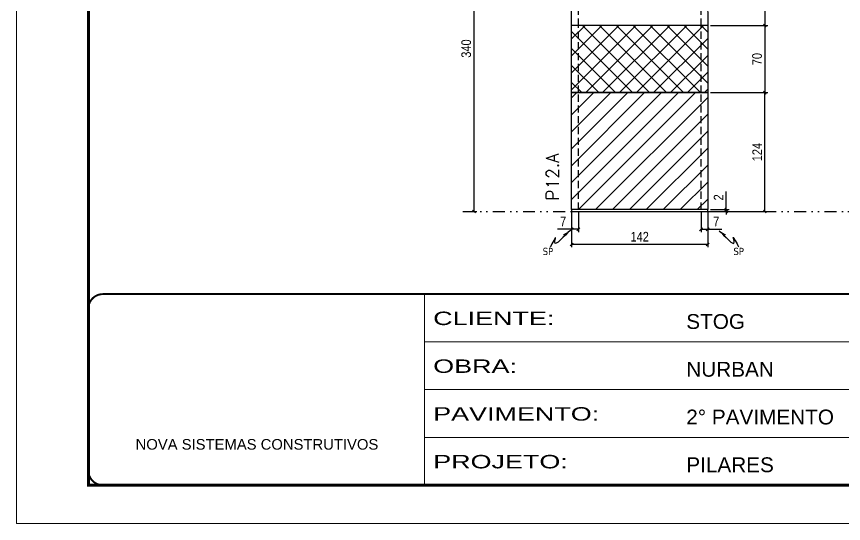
# Model space of a CAD drawing. Extents: x 2201 to 8455, y 252 to 7045.
# Drawn here: x 6970 to 7833, y 2549 to 3078 of the extents above; entities that cross this region are included whole.
import ezdxf

# ---------------------------------------------------------------- set-up
doc = ezdxf.new("R2010")
doc.units = 0
for name, pattern in [('CONTINUO', [0]), ('DASHED', [0.75, 0.5, -0.25]), ('DIVIDE2', [0.625, 0.25, -0.125, 0, -0.125, 0, -0.125]), ('HIDDEN', [0.375, 0.25, -0.125])]:
    doc.linetypes.add(name, pattern=pattern)
for name, color, linetype in [('COTA', 241, 'Continuous'), ('Nível', 160, 'Continuous'), ('Painéis', 200, 'Continuous'), ('Sarrafo de Pressão', 42, 'HIDDEN'), ('texto', 7, 'Continuous')]:
    doc.layers.add(name, color=color, linetype=linetype)
for name, color, linetype, lineweight in [('Folhas', 255, 'Continuous', 9), ('Hachura', 251, 'Continuous', 9), ('SARRAFO DE PRESSAO', 251, 'DASHED', 9), ('Texto Seção', 7, 'Continuous', 15)]:
    doc.layers.add(name, color=color, linetype=linetype, lineweight=lineweight)
doc.styles.add('ARIAL', font='arial.ttf')
doc.styles.add('COTA TECNICA', font='techl___.ttf', dxfattribs={"height": 10})
doc.styles.add('COTA TECNICA-50', font='techl___.ttf', dxfattribs={"height": 10})
doc.styles.add('REGUA-120', font='ROMANS.shx', dxfattribs={"height": 15})
doc.styles.get("Standard").update_dxf_attribs({"font": 'arial.ttf'})
doc.styles.add('Tecnologia', font='')
doc.styles.get('Tecnologia').set_extended_font_data('Forgotten Futurist')
doc.dimstyles.new('COTA PAINEL-50', dxfattribs={"dimtxt": 10, "dimasz": 3, "dimexe": 3, "dimexo": 3, "dimgap": 3, "dimtad": 1, "dimdec": 1, "dimzin": 12, "dimdsep": 46, "dimtxsty": 'COTA TECNICA-50', "dimblk1": 'OBLIQUE', "dimblk2": 'OBLIQUE', "dimsah": 1, "dimcen": 0.9, "dimclrd": 4, "dimclre": 4, "dimclrt": 240, "dimadec": 1, "dimazin": 3, "dimtfac": 1, "dimtdec": 1, "dimtmove": 0, "dimatfit": 3, "dimfxl": 1, "dimtolj": 1, "dimtzin": 12, "dimarcsym": 0})
doc.dimstyles.new('PAINEL', dxfattribs={"dimtxt": 10, "dimasz": 3, "dimexe": 3, "dimexo": 3, "dimgap": 3, "dimtad": 1, "dimdec": 1, "dimzin": 12, "dimdsep": 46, "dimtxsty": 'COTA TECNICA', "dimblk1": 'OBLIQUE', "dimblk2": 'OBLIQUE', "dimsah": 1, "dimcen": 0.9, "dimclrd": 4, "dimclre": 4, "dimclrt": 240, "dimadec": 1, "dimazin": 3, "dimtfac": 1, "dimtdec": 1, "dimtmove": 0, "dimatfit": 3, "dimfxl": 1, "dimtolj": 1, "dimtzin": 12, "dimarcsym": 0})
doc.dimstyles.get("Standard").update_dxf_attribs({"dimtxt": 0.18, "dimasz": 0.18, "dimexe": 0.18, "dimexo": 0.0625, "dimgap": 0.09, "dimtad": 0, "dimtih": 1, "dimtoh": 1, "dimdec": 4, "dimzin": 0, "dimdsep": 46, "dimtxsty": 'Standard', "dimcen": 0.09, "dimadec": 0, "dimazin": 0, "dimtfac": 1, "dimtdec": 4, "dimtofl": 0, "dimtmove": 0, "dimatfit": 3, "dimfxl": 1, "dimtolj": 1, "dimtzin": 0, "dimarcsym": 0})

# ---------------------------------------------------------------- blocks, each defined once
blk = doc.blocks.new('9999999999')
at = {"color": 30, "linetype": 'CONTINUO'}
for p, q in [((98564.56, 34230.21), (98564.56, 34429.45)), ((98564.56, 34379.64), (99583.98, 34379.64)), ((98564.56, 34329.83), (99487.98, 34329.83)), ((98564.56, 34280.02), (99487.98, 34280.02))]:
    blk.add_line(p, q, dxfattribs=at)
at = {"color": 30, "linetype": 'CONTINUO', "const_width": 2}
blk.add_lwpolyline([(99583.98, 34230.21), (99583.98, 34414.45, 0.414214), (99568.98, 34429.45), (98228.98, 34429.45, 0.414214), (98213.98, 34414.45), (98213.98, 34245.21, 0.414214), (98228.98, 34230.21), (99583.98, 34230.21)], format="xyb", dxfattribs=at)
at = {"layer": 'Folhas'}
blk.add_lwpolyline([(98138.98, 34190.21), (99623.98, 34190.21), (99623.98, 35240.21), (98138.98, 35240.21)], close=True, dxfattribs=at)
at = {"layer": 'Folhas', "color": 30, "const_width": 3}
blk.add_lwpolyline([(98213.98, 34230.21), (99583.98, 34230.21), (99583.98, 35200.21), (98213.98, 35200.21)], close=True, dxfattribs=at)
at = {"color": 7, "linetype": 'Continuous', "ltscale": 5, "style": 'ARIAL'}
for s, height, p in [('STOG', 15.483, (98837.68, 34393.13)), ('NURBAN', 15.483, (98837.68, 34343.32)), ('2° PAVIMENTO', 15.4829, (98837.68, 34293.51)), ('NOVA SISTEMAS CONSTRUTIVOS', 11.0592, (98263.19, 34267.21)), ('PILARES', 15.483, (98837.68, 34243.7))]:
    blk.add_text(s, height=height, dxfattribs=at).set_placement(p)
at = {"layer": 'Folhas', "color": 7, "style": 'Tecnologia', "width": 1.5}
for s, p in [('CLIENTE:', (98573.65, 34397.17)), ('OBRA:', (98573.65, 34347.31)), ('PAVIMENTO:', (98573.65, 34297.5)), ('PROJETO:', (98573.65, 34247.69))]:
    blk.add_text(s, height=14, dxfattribs=at).set_placement(p)
blk = doc.blocks.new('_Oblique')
at = {"color": 0, "linetype": 'ByBlock', "lineweight": -2}
blk.add_line((-0.5, -0.5), (0.5, 0.5), dxfattribs=at)
blk = doc.blocks.new('*D632')
at = {"layer": 'COTA', "color": 4, "lineweight": -2, "transparency": 16777216}
for p, q in [((7438.34, 3214.35), (7450.2, 3214.35)), ((7447.2, 2874.35), (7447.2, 3214.35)), ((7438.34, 2874.35), (7450.2, 2874.35))]:
    blk.add_line(p, q, dxfattribs=at)
at = {"layer": 'Defpoints', "color": 0, "transparency": 16777216}
for p in [(7435.34, 3214.35), (7447.2, 3214.35), (7435.34, 2874.35)]:
    blk.add_point(p, dxfattribs=at)
at = {"layer": 'COTA', "color": 4, "lineweight": -2, "transparency": 16777216, "xscale": 3, "yscale": 3, "zscale": 3}
for p, rotation in [((7447.2, 3214.35), 90), ((7447.2, 2874.35), 270)]:
    blk.add_blockref('_Oblique', p, dxfattribs=dict(at, rotation=rotation))
at = {"layer": 'COTA', "color": 240, "transparency": 16777216, "insert": (7438.98, 3044.35), "char_height": 10, "attachment_point": 5, "rotation": 90, "style": 'COTA TECNICA-50'}
blk.add_mtext('\\A1;340', dxfattribs=at)
blk = doc.blocks.new('*D145')
at = {"layer": 'COTA', "color": 4, "lineweight": -2, "transparency": 16777216}
for p, q in [((7548.96, 2873.35), (7548.96, 2836.99)), ((7690.96, 2873.35), (7690.96, 2836.99)), ((7690.96, 2839.99), (7548.96, 2839.99))]:
    blk.add_line(p, q, dxfattribs=at)
at = {"layer": 'Defpoints', "color": 0, "transparency": 16777216}
for p in [(7548.96, 2876.35), (7690.96, 2876.35), (7548.96, 2839.99)]:
    blk.add_point(p, dxfattribs=at)
at = {"layer": 'COTA', "color": 4, "lineweight": -2, "transparency": 16777216, "xscale": 3, "yscale": 3, "zscale": 3, "rotation": 180}
blk.add_blockref('_Oblique', (7548.96, 2839.99), dxfattribs=at)
at = {"layer": 'COTA', "color": 4, "lineweight": -2, "transparency": 16777216, "xscale": 3, "yscale": 3, "zscale": 3}
blk.add_blockref('_Oblique', (7690.96, 2839.99), dxfattribs=at)
at = {"layer": 'COTA', "color": 240, "transparency": 16777216, "insert": (7619.96, 2848.06), "char_height": 10, "attachment_point": 5, "style": 'COTA TECNICA'}
blk.add_mtext('\\A1;142', dxfattribs=at)
blk = doc.blocks.new('*D146')
at = {"layer": 'COTA', "color": 4, "lineweight": -2, "transparency": 16777216}
for p, q in [((7683.96, 2873.35), (7683.96, 2852.84)), ((7690.96, 2871.35), (7690.96, 2852.84)), ((7683.96, 2855.84), (7690.96, 2855.84)), ((7690.96, 2855.84), (7705.69, 2855.84))]:
    blk.add_line(p, q, dxfattribs=at)
at = {"layer": 'Defpoints', "color": 0, "transparency": 16777216}
for p in [(7683.96, 2876.35), (7690.96, 2874.35), (7690.96, 2855.84)]:
    blk.add_point(p, dxfattribs=at)
at = {"layer": 'COTA', "color": 4, "lineweight": -2, "transparency": 16777216, "xscale": 3, "yscale": 3, "zscale": 3, "rotation": 180}
blk.add_blockref('_Oblique', (7683.96, 2855.84), dxfattribs=at)
at = {"layer": 'COTA', "color": 4, "lineweight": -2, "transparency": 16777216, "xscale": 3, "yscale": 3, "zscale": 3}
blk.add_blockref('_Oblique', (7690.96, 2855.84), dxfattribs=at)
at = {"layer": 'COTA', "color": 240, "transparency": 16777216, "insert": (7699.83, 2863.91), "char_height": 10, "attachment_point": 5, "style": 'COTA TECNICA-50'}
blk.add_mtext('\\A1;7', dxfattribs=at)
blk = doc.blocks.new('*D147')
at = {"layer": 'COTA', "color": 4, "lineweight": -2, "transparency": 16777216}
for p, q in [((7555.96, 2873.35), (7555.96, 2852.84)), ((7548.96, 2871.35), (7548.96, 2852.84)), ((7548.96, 2855.84), (7534.23, 2855.84)), ((7555.96, 2855.84), (7548.96, 2855.84))]:
    blk.add_line(p, q, dxfattribs=at)
at = {"layer": 'Defpoints', "color": 0, "transparency": 16777216}
for p in [(7548.96, 2874.35), (7555.96, 2876.35), (7548.96, 2855.84)]:
    blk.add_point(p, dxfattribs=at)
at = {"layer": 'COTA', "color": 4, "lineweight": -2, "transparency": 16777216, "xscale": 3, "yscale": 3, "zscale": 3, "rotation": 180}
blk.add_blockref('_Oblique', (7548.96, 2855.84), dxfattribs=at)
at = {"layer": 'COTA', "color": 4, "lineweight": -2, "transparency": 16777216, "xscale": 3, "yscale": 3, "zscale": 3}
blk.add_blockref('_Oblique', (7555.96, 2855.84), dxfattribs=at)
at = {"layer": 'COTA', "color": 240, "transparency": 16777216, "insert": (7540.1, 2863.91), "char_height": 10, "attachment_point": 5, "style": 'COTA TECNICA-50'}
blk.add_mtext('\\A1;7', dxfattribs=at)
blk = doc.blocks.new('*D148')
at = {"layer": 'COTA', "color": 4, "linetype": 'ByBlock', "lineweight": -2, "transparency": 16777216}
for p, q in [((7693.96, 2998.35), (7753.53, 2998.35)), ((7750.53, 2874.35), (7750.53, 2998.35)), ((7693.96, 2874.35), (7753.53, 2874.35))]:
    blk.add_line(p, q, dxfattribs=at)
at = {"layer": 'Defpoints', "color": 0, "linetype": 'ByBlock', "transparency": 16777216}
for p in [(7690.96, 2998.35), (7750.53, 2998.35), (7690.96, 2874.35)]:
    blk.add_point(p, dxfattribs=at)
at = {"layer": 'COTA', "color": 4, "linetype": 'ByBlock', "lineweight": -2, "transparency": 16777216, "xscale": 3, "yscale": 3, "zscale": 3}
for p, rotation in [((7750.53, 2998.35), 90), ((7750.53, 2874.35), 270)]:
    blk.add_blockref('_Oblique', p, dxfattribs=dict(at, rotation=rotation))
at = {"layer": 'COTA', "color": 240, "linetype": 'ByBlock', "transparency": 16777216, "insert": (7742.46, 2936.35), "char_height": 10, "attachment_point": 5, "rotation": 90, "style": 'COTA TECNICA'}
blk.add_mtext('\\A1;124', dxfattribs=at)
blk = doc.blocks.new('*D149')
at = {"layer": 'COTA', "color": 4, "lineweight": -2, "transparency": 16777216}
for p, q in [((7710.22, 2876.35), (7710.22, 2895.15)), ((7693.96, 2876.35), (7713.22, 2876.35)), ((7693.96, 2874.35), (7713.22, 2874.35)), ((7710.22, 2874.35), (7710.22, 2876.35)), ((7710.22, 2874.35), (7710.22, 2871.35))]:
    blk.add_line(p, q, dxfattribs=at)
at = {"layer": 'Defpoints', "color": 0, "transparency": 16777216}
for p in [(7690.96, 2876.35), (7690.96, 2874.35), (7710.22, 2874.35)]:
    blk.add_point(p, dxfattribs=at)
at = {"layer": 'COTA', "color": 4, "lineweight": -2, "transparency": 16777216, "xscale": 3, "yscale": 3, "zscale": 3}
for p, rotation in [((7710.22, 2876.35), 270), ((7710.22, 2874.35), 90)]:
    blk.add_blockref('_Oblique', p, dxfattribs=dict(at, rotation=rotation))
at = {"layer": 'COTA', "color": 240, "transparency": 16777216, "insert": (7702.22, 2889.1), "char_height": 10, "attachment_point": 5, "rotation": 90, "style": 'COTA TECNICA-50'}
blk.add_mtext('\\A1;2', dxfattribs=at)
blk = doc.blocks.new('*D150')
at = {"layer": 'COTA', "color": 4, "linetype": 'ByBlock', "lineweight": -2, "transparency": 16777216}
for p, q in [((7693.96, 2998.35), (7753.53, 2998.35)), ((7750.53, 2874.35), (7750.53, 2998.35)), ((7693.96, 2874.35), (7753.53, 2874.35))]:
    blk.add_line(p, q, dxfattribs=at)
at = {"layer": 'Defpoints', "color": 0, "linetype": 'ByBlock', "transparency": 16777216}
for p in [(7690.96, 2998.35), (7750.53, 2998.35), (7690.96, 2874.35)]:
    blk.add_point(p, dxfattribs=at)
at = {"layer": 'COTA', "color": 4, "linetype": 'ByBlock', "lineweight": -2, "transparency": 16777216, "xscale": 3, "yscale": 3, "zscale": 3}
for p, rotation in [((7750.53, 2998.35), 90), ((7750.53, 2874.35), 270)]:
    blk.add_blockref('_Oblique', p, dxfattribs=dict(at, rotation=rotation))
at = {"layer": 'COTA', "color": 240, "linetype": 'ByBlock', "transparency": 16777216, "insert": (7742.46, 2936.35), "char_height": 10, "attachment_point": 5, "rotation": 90, "style": 'COTA TECNICA'}
blk.add_mtext('\\A1;124', dxfattribs=at)
blk = doc.blocks.new('*D553')
at = {"layer": 'COTA', "color": 4, "lineweight": -2, "transparency": 16777216}
for p, q in [((7693.96, 3068.35), (7753.53, 3068.35)), ((7750.53, 3068.35), (7750.53, 2998.35)), ((7693.96, 2998.35), (7753.53, 2998.35))]:
    blk.add_line(p, q, dxfattribs=at)
at = {"layer": 'Defpoints', "color": 0, "transparency": 16777216}
for p in [(7690.96, 3068.35), (7690.96, 2998.35), (7750.53, 2998.35)]:
    blk.add_point(p, dxfattribs=at)
at = {"layer": 'COTA', "color": 4, "lineweight": -2, "transparency": 16777216, "xscale": 3, "yscale": 3, "zscale": 3}
for p, rotation in [((7750.53, 3068.35), 90), ((7750.53, 2998.35), 270)]:
    blk.add_blockref('_Oblique', p, dxfattribs=dict(at, rotation=rotation))
at = {"layer": 'COTA', "color": 240, "transparency": 16777216, "insert": (7742.43, 3033.35), "char_height": 10, "attachment_point": 5, "rotation": 90, "style": 'COTA TECNICA'}
blk.add_mtext('\\A1;70', dxfattribs=at)
blk = doc.blocks.new('*D576')
at = {"layer": 'COTA', "color": 4, "lineweight": -2, "transparency": 16777216}
for p, q in [((7693.6, 3130.35), (7753.53, 3130.35)), ((7750.53, 3130.35), (7750.53, 3068.35)), ((7693.96, 3068.35), (7753.53, 3068.35))]:
    blk.add_line(p, q, dxfattribs=at)
at = {"layer": 'Defpoints', "color": 0, "transparency": 16777216}
for p in [(7690.6, 3130.35), (7690.96, 3068.35), (7750.53, 3068.35)]:
    blk.add_point(p, dxfattribs=at)
at = {"layer": 'COTA', "color": 4, "lineweight": -2, "transparency": 16777216, "xscale": 3, "yscale": 3, "zscale": 3}
for p, rotation in [((7750.53, 3130.35), 90), ((7750.53, 3068.35), 270)]:
    blk.add_blockref('_Oblique', p, dxfattribs=dict(at, rotation=rotation))
at = {"layer": 'COTA', "color": 240, "transparency": 16777216, "insert": (7742.43, 3099.35), "char_height": 10, "attachment_point": 5, "rotation": 90, "style": 'COTA TECNICA'}
blk.add_mtext('\\A1;62', dxfattribs=at)

msp = doc.modelspace()

# ---------------------------------------------------------------- hatches: boundary and pattern name
at = {"layer": 'Hachura', "linetype": 'ByBlock'}
h = msp.add_hatch(dxfattribs=at)
h.set_pattern_fill('ANSI37', color=256, scale=100)
h.set_pattern_definition([(45, (-109597.164, -31996.666), (-8.8388348, 8.8388348), []), (135, (-109597.164, -31996.666), (-8.8388348, -8.8388348), [])])
h.paths.add_polyline_path([(7690.96, 3068.35), (7548.96, 3068.35), (7548.96, 2998.35), (7621.06, 2998.35), (7690.96, 2998.37)])
h = msp.add_hatch(dxfattribs=at)
h.set_pattern_fill('ANSI31', color=256, scale=100)
h.set_pattern_definition([(45, (-109601.164, -32238.925), (-8.8388348, 8.8388348), [])])
h.paths.add_polyline_path([(7690.96, 2998.35), (7548.96, 2998.35), (7548.96, 2876.35), (7690.96, 2876.35)])

# ---------------------------------------------------------------- linework, layer by layer
at = {"layer": 'Nível', "color": 4, "linetype": 'DIVIDE2', "ltscale": 50}
msp.add_line((7435.34, 2874.35), (8414.87, 2874.35), dxfattribs=at)
at = {"layer": 'Painéis'}
for p, q in [((7548.96, 3068.35), (7548.96, 3130.35)), ((7690.6, 3130.35), (7690.96, 3068.35)), ((7548.96, 2998.35), (7548.96, 3068.35)), ((7690.96, 3068.35), (7548.96, 3068.35)), ((7690.96, 3068.35), (7690.96, 2998.35)), ((7548.96, 2998.35), (7690.96, 2998.35)), ((7548.96, 2876.35), (7548.96, 2998.35)), ((7690.96, 2998.35), (7548.96, 2998.35)), ((7690.96, 2998.35), (7690.96, 2876.35)), ((7690.96, 2876.35), (7548.96, 2876.35))]:
    msp.add_line(p, q, dxfattribs=at)
msp.add_lwpolyline([(7548.96, 2874.35), (7690.96, 2874.35), (7690.96, 2876.35), (7548.96, 2876.35)], close=True, dxfattribs=at)
at = {"layer": 'Sarrafo de Pressão', "ltscale": 30}
for p, q in [((7555.96, 3068.35), (7555.96, 3130.35)), ((7683.96, 3068.35), (7683.96, 3130.35)), ((7555.96, 2998.35), (7555.96, 3068.35)), ((7683.96, 2998.35), (7683.96, 3068.35)), ((7555.96, 2876.35), (7555.96, 2998.35)), ((7683.96, 2876.35), (7683.96, 2998.35))]:
    msp.add_line(p, q, dxfattribs=at)

# ---------------------------------------------------------------- block references
at = {"layer": 'SARRAFO DE PRESSAO', "color": 6, "linetype": 'ByBlock'}
msp.add_blockref('9999999999', (-91169.11, -31641.27), dxfattribs=at)

# ---------------------------------------------------------------- texts
at = {"layer": 'texto', "color": 0, "char_height": 7.5, "attachment_point": 5}
for insert in [(7524.19, 2832.67), (7723.21, 2832.67)]:
    msp.add_mtext('{\\fTahoma|b0|i0|c0|p34;\\C4;SP}', dxfattribs=dict(at, insert=insert))
at = {"layer": 'Texto Seção', "insert": (7535.49, 2885.6), "char_height": 13, "width": 285.3299, "attachment_point": 7, "rotation": 90, "style": 'REGUA-120'}
msp.add_mtext('P12.A', dxfattribs=at)

# ---------------------------------------------------------------- dimensions: what is measured, and where the dimension line sits
at = {"layer": 'COTA'}
for base, p1, p2, angle, dimstyle, picture, middle in [((7447.2, 3214.35), (7435.34, 2874.35), (7435.34, 3214.35), 90, 'COTA PAINEL-50', '*D632', (7438.98, 3044.35)), ((7750.53, 3068.35), (7690.6, 3130.35), (7690.96, 3068.35), 90, 'PAINEL', '*D576', (7742.43, 3099.35)), ((7750.53, 2998.35), (7690.96, 3068.35), (7690.96, 2998.35), 90, 'PAINEL', '*D553', (7742.43, 3033.35)), ((7548.96, 2855.84), (7555.96, 2876.35), (7548.96, 2874.35), 180, 'COTA PAINEL-50', '*D147', (7540.1, 2863.91))]:
    dim = msp.add_linear_dim(base=base, p1=p1, p2=p2, angle=angle, dimstyle=dimstyle, dxfattribs=at)
    dim.commit()
    dim.dimension.update_dxf_attribs({"geometry": picture, "text_midpoint": middle})
at = {"layer": 'COTA', "linetype": 'ByBlock'}
for picture in ['*D148', '*D150']:
    dim = msp.add_aligned_dim(p1=(7690.96, 2874.35), p2=(7690.96, 2998.35), distance=-59.57, dimstyle='PAINEL', dxfattribs=at)
    dim.commit()
    dim.dimension.update_dxf_attribs({"geometry": picture, "text_midpoint": (7742.46, 2936.35)})
at = {"layer": 'COTA'}
dim = msp.add_linear_dim(base=(7710.22, 2874.35), p1=(7690.96, 2876.35), p2=(7690.96, 2874.35), angle=90, dimstyle='COTA PAINEL-50', dxfattribs=at)
dim.commit()
dim.dimension.update_dxf_attribs({"geometry": '*D149', "text_midpoint": (7710.22, 2889.1), "dimtype": 160})
dim = msp.add_linear_dim(base=(7548.96, 2839.99), p1=(7690.96, 2876.35), p2=(7548.96, 2876.35), angle=180, dimstyle='PAINEL', override={"dimarcsym": 2}, dxfattribs=at)
dim.commit()
dim.dimension.update_dxf_attribs({"geometry": '*D145', "text_midpoint": (7619.96, 2848.06)})
dim = msp.add_linear_dim(base=(7690.96, 2855.84), p1=(7683.96, 2876.35), p2=(7690.96, 2874.35), dimstyle='COTA PAINEL-50', dxfattribs=at)
dim.commit()
dim.dimension.update_dxf_attribs({"geometry": '*D146', "text_midpoint": (7699.83, 2863.91)})

# ---------------------------------------------------------------- leaders
at = {"layer": 'COTA', "path_type": 1}
for points in [[(7547.13, 2854.17), (7531.35, 2842.33), (7532.27, 2847.14), (7526.72, 2837.36)], [(7702.79, 2854.17), (7718.58, 2842.33), (7717.65, 2847.14), (7723.21, 2837.36)]]:
    msp.add_leader(points, dimstyle='Standard', override={"dimasz": 8}, dxfattribs=at)

doc.saveas('drawing.dxf')
